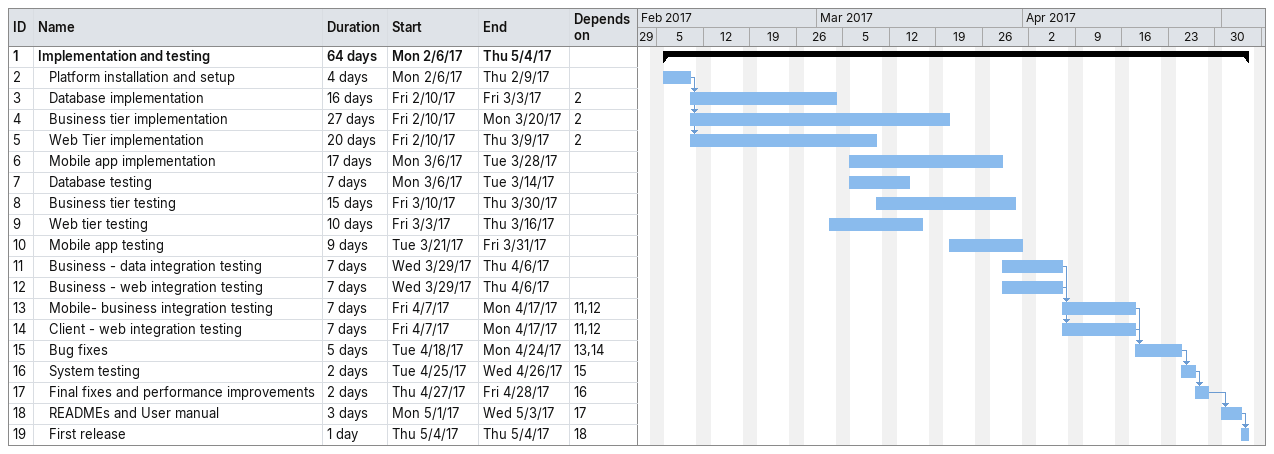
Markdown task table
| ID | Level | Task | Duration | Start | Finish | Predecessors |
|---|---|---|---|---|---|---|
| 1 | 1 | **Implementation and testing** | 64d | 2017-02-06 | 2017-05-04 |  |
| 2 | 2 | Platform installation and setup | 4d | 2017-02-06 | 2017-02-09 |  |
| 3 | 2 | Database implementation | 16d | 2017-02-10 | 2017-03-03 | 2 |
| 4 | 2 | Business tier implementation | 27d | 2017-02-10 | 2017-03-20 | 2 |
| 5 | 2 | Web Tier implementation | 20d | 2017-02-10 | 2017-03-09 | 2 |
| 6 | 2 | Mobile app implementation | 17d | 2017-03-06 | 2017-03-28 |  |
| 7 | 2 | Database testing | 7d | 2017-03-06 | 2017-03-14 |  |
| 8 | 2 | Business tier testing | 15d | 2017-03-10 | 2017-03-30 |  |
| 9 | 2 | Web tier testing | 10d | 2017-03-03 | 2017-03-16 |  |
| 10 | 2 | Mobile app testing | 9d | 2017-03-21 | 2017-03-31 |  |
| 11 | 2 | Business - data integration testing | 7d | 2017-03-29 | 2017-04-06 |  |
| 12 | 2 | Business - web integration testing | 7d | 2017-03-29 | 2017-04-06 |  |
| 13 | 2 | Mobile- business integration testing | 7d | 2017-04-07 | 2017-04-17 | 11, 12 |
| 14 | 2 | Client - web integration testing | 7d | 2017-04-07 | 2017-04-17 | 11, 12 |
| 15 | 2 | Bug fixes | 5d | 2017-04-18 | 2017-04-24 | 13, 14 |
| 16 | 2 | System testing | 2d | 2017-04-25 | 2017-04-26 | 15 |
| 17 | 2 | Final fixes and performance improvements | 2d | 2017-04-27 | 2017-04-28 | 16 |
| 18 | 2 | READMEs and User manual | 3d | 2017-05-01 | 2017-05-03 | 17 |
| 19 | 2 | First release | 1d | 2017-05-04 | 2017-05-04 | 18 |
